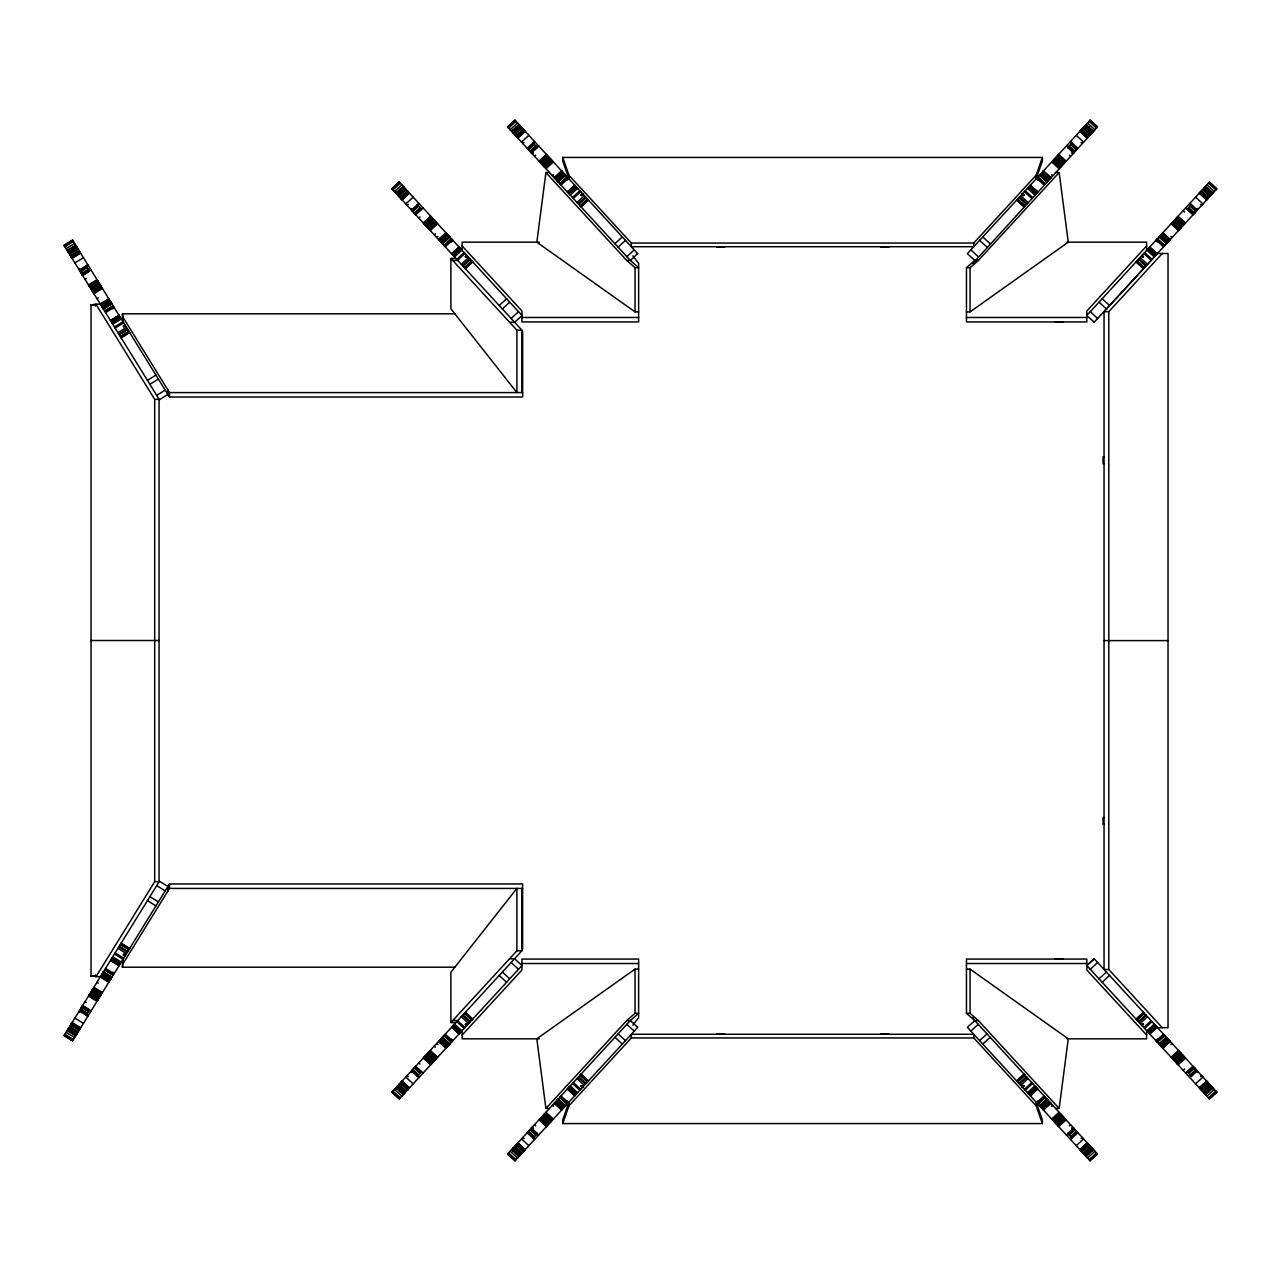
<?xml version="1.0" encoding="UTF-8"?>
<svg xmlns="http://www.w3.org/2000/svg" width="1281" height="1281" viewBox="0 0 1281 1281"><rect width="100%" height="100%" fill="white"/><g stroke="black" fill="none" stroke-linecap="round" stroke-linejoin="round"><path stroke-width="1.5" d="M549.501 172.551L545.914 172.551L536.835 242.173L635.056 311.891L638.627 311.891M1055.592 1108.449L1059.163 1108.449L1068.258 1038.827L970.037 969.109L966.466 969.109M455.043 967.187L122.432 967.187L123.168 958.989M562.711 1123.581L568.94 1105.791L568.94 1102.124L562.711 1119.914L562.711 1123.581L1042.366 1123.581L1042.366 1119.914L1036.153 1102.124L1036.153 1105.791L1042.366 1123.581M1042.366 157.419L1042.366 161.086L1036.153 178.876L1036.153 175.209L1042.366 157.419L562.727 157.419L562.727 161.086L568.94 178.876L568.94 175.209L562.727 157.419M79.246 1012.55L81.183 1007.891L82.641 1008.579L81.215 1007.827M95.915 976.843L154.681 881.68L154.681 399.336L95.915 304.173L91.015 304.894L91.015 976.106L100.302 976.843M522.616 949.189L522.616 883.97L169.492 883.97L72.585 1040.893L64.05 1035.624L159.404 881.232L167.939 886.484M68.501 1031.461L69.959 1029.123M72.601 1033.991L73.818 1032.038M86.099 1015.176L89.462 1009.732L82.592 1005.601M118.3 963.04L111.495 958.796L120.126 963.904M123.168 963.44L169.492 888.422L169.492 883.97M411.089 1072.485L413.875 1068.274M1075.496 150.902L1077.353 148.1M527.74 1132.9L529.597 1130.098M1197.671 208.515L1194.885 212.726L1193.668 211.685L1194.837 212.79M972.727 263.486L1097.561 126.915L1090.179 120.126L967.347 253.702L974.809 260.395L978.396 260.395L1059.163 172.551L1068.258 242.173L970.037 311.891L966.466 311.891M632.878 1025.184L638.627 1017.61L638.627 959.069L521.943 959.069L521.943 970.021L462.153 1035.032M568.94 175.209L631.325 243.054L631.325 246.721L973.768 246.721L973.768 243.054L1036.153 175.209M1030.516 187.971L1036.441 193.383M1067.697 147.539L1072.037 142.815M1087.297 128.596L1088.85 126.899M1090.531 132.183L1092.405 130.15M1146.607 245.968L1086.832 310.979L1086.832 321.931L966.466 321.931L966.466 267.713L974.809 260.395M1149.906 249.795L1155.83 255.207L1148.481 248.386M1150.658 248.978L1154.197 252.245M1191.426 204.64L1187.087 209.347L1193.075 214.696M1206.686 190.421L1208.239 188.723M1209.921 194.007L1211.794 191.974M1094.118 322.316L1216.95 188.739L1209.504 182.03L1086.736 315.526L1094.198 322.22M1162.283 1027.698L1108.802 969.525L1104.046 969.525L1104.046 311.667L1157.528 253.494L1168.032 253.494L1168.032 1027.698L1157.528 1027.698M450.896 1022.574L516.884 950.79L516.884 888.422L450.896 972.215L450.896 1022.574L455.908 1022.574M1108.802 969.525L1108.802 311.667L1162.283 253.494M521.895 888.422L521.895 950.79L391.81 1092.261L399.192 1099.05L522.024 965.474L514.562 958.78L509.55 958.78M396.982 1089.026L400.953 1084.703M400.521 1092.277L402.074 1090.579M417.334 1076.36L421.673 1071.653M458.806 1031.253L452.93 1025.793L460.279 1032.614L453.074 1025.649M638.627 969.109L635.04 969.109L536.819 1038.827L545.914 1108.449L626.697 1020.605L635.04 1013.287L638.627 1013.287L630.268 1020.605L507.532 1154.085L514.978 1160.794M512.688 1150.85L514.562 1148.817M516.227 1154.101L517.796 1152.404M533.056 1138.185L537.38 1133.461M574.529 1093.077L568.652 1087.617L576.002 1094.438L568.78 1087.473M514.914 1160.874L637.746 1027.298L630.268 1020.605L626.697 1020.605M568.94 1105.791L631.325 1037.946L631.325 1034.279L973.768 1034.279L973.768 1037.946L1036.153 1105.791M415.172 214.135L421.033 208.659M530.878 152.311L536.739 146.835L531.007 152.439M461.288 264.286L468.622 257.449M577.01 202.462L584.328 195.625M1020.749 1085.375L1028.083 1078.538M1140.138 1023.551L1147.472 1016.714M1074.199 1128.689L1068.338 1134.165L1073.062 1129.826M1187.455 1072.037L1193.636 1066.929M415.701 214.696L421.593 209.267M531.407 152.887L537.299 147.443M1067.778 1133.557L1073.67 1128.113M1193.059 1066.304L1187.167 1071.733L1191.426 1076.36M521.911 392.578L521.911 330.21L391.81 188.739L399.192 181.95L522.04 315.526L514.658 322.316L509.55 322.22M391.89 188.819L399.272 182.03M392.098 189.044L399.48 182.254L392.21 189.172M392.386 189.364L399.768 182.575M392.899 189.908L400.28 183.119M394.436 191.59L401.818 184.8M395.797 193.063L403.179 186.273M396.614 193.959L403.995 187.17M396.886 194.248L404.204 187.394M397.03 194.408L404.444 187.65M397.254 194.648L404.636 187.859L397.334 194.744M397.895 195.336L405.292 188.579M398.695 196.217L399.88 195.128M398.935 196.489L406.317 189.7M399.096 196.65L400.28 195.561M399.32 196.89L400.505 195.817M400.072 197.722L407.454 190.933M406.413 192.758L407.886 191.397M400.633 198.331L408.015 191.542M400.825 198.523L402.01 197.45M401.113 198.843L408.527 192.102M401.337 199.083L408.703 192.294M401.914 199.708L409.167 192.807M402.186 199.996L409.552 193.223M405.773 203.919L413.155 197.13M407.134 205.392L408.319 204.303M411.441 210.068L418.823 203.295M412.21 210.917L418.118 205.488M412.386 211.109L418.295 205.681M412.834 211.589L418.711 206.129M545.914 172.551L626.697 260.395L635.056 267.713L638.627 267.713L630.284 260.395L507.532 126.915L514.914 120.126L637.746 253.702M507.612 126.995L514.978 120.206M507.82 127.219L515.314 120.558M508.109 127.54L515.49 120.75M508.365 127.828L510.831 125.554M508.605 128.084L515.987 121.295M415.412 214.391L421.305 208.963M415.604 214.6L422.97 207.81M510.158 129.765L517.54 122.976M511.519 131.238L518.885 124.449M418.791 218.058L419.976 216.985M512.336 132.135L519.718 125.346M512.544 132.359L519.926 125.57M512.752 132.583L520.118 125.794M513.601 133.512L521.015 126.755M514.658 134.665L522.04 127.876M514.818 134.825L515.987 133.752M515.795 135.898L523.176 129.109M516.355 136.507L523.737 129.717M423.29 222.958L430.656 216.169M516.835 137.035L524.249 130.278M517.044 137.259L524.425 130.47M423.739 223.454L431.121 216.665M424.011 223.743L427.71 220.348M517.508 137.756L524.97 131.062M424.459 224.239L431.841 217.45M517.892 138.188L525.274 131.399M424.587 224.367L431.969 217.594M424.844 224.655L426.029 223.567M425.324 225.184L432.706 218.394M426.061 225.984L433.442 219.195M426.605 226.561L433.987 219.772M427.422 227.458L434.803 220.668M427.886 227.97L435.268 221.181M428.078 228.162L435.46 221.389M521.495 142.095L528.877 135.306M428.19 228.29L435.652 221.597M428.735 228.883L436.116 222.093M522.84 143.568L524.025 142.479M429.743 229.988L437.125 223.198M430.288 230.564L437.654 223.775M527.148 148.244L534.529 141.47M434.243 234.871L435.428 233.782M527.932 149.092L533.825 143.664M528.108 149.285L534.001 143.856M528.557 149.765L534.449 144.337M436.693 237.545L437.878 236.457M532.015 151.174L536.739 146.835L530.975 152.407M531.119 152.567L537.027 147.139M531.311 152.759L538.693 145.986M438.502 239.499L445.868 232.71M438.694 239.707L446.092 232.95M446.332 233.222L438.887 239.931L445.164 234.407M532.32 153.864L533.504 152.775M439.223 240.284L446.605 233.51M439.863 240.988L447.245 234.199M440.04 241.164L447.405 234.391M440.76 241.949L448.126 235.16M534.497 156.25L535.682 155.161M441.24 242.477L448.558 235.64M441.721 243.006L449.119 236.232M442.057 243.374L449.439 236.585M442.185 243.518L449.567 236.729M442.361 243.694L449.791 236.985M442.521 243.87L449.887 237.081M443.995 245.472L451.376 238.698M444.283 245.792L451.665 239.003M445.276 246.865L452.657 240.091M538.997 161.134L546.379 154.344M451.536 241.837L453.01 240.476M543.144 158.236L546.827 154.841M546.987 155.001L539.621 161.806M540.182 162.415L547.547 155.625L540.31 162.543M540.566 162.831L541.751 161.742M541.046 163.36L548.428 156.57M541.783 164.16L549.165 157.371M542.311 164.737L549.693 157.963M543.144 165.633L550.526 158.86M543.608 166.146L550.99 159.356M543.881 166.434L551.166 159.565M543.993 166.562L551.374 159.773M544.441 167.058L551.823 160.269M451.601 253.75L458.966 246.961M451.809 253.974L459.19 247.185M545.466 168.163L552.848 161.374M452.001 254.198L459.527 247.569L452.209 254.407M545.994 168.74L553.376 161.95M453.074 255.351L460.295 248.386M459.126 250.083L460.52 248.642M460.76 248.898L453.362 255.672L459.271 250.243M454.531 256.921L461.897 250.147M456.757 259.354L464.138 252.565M457.605 260.267L464.987 253.494M552.415 175.721L553.584 174.632M465.211 256.696L466.684 255.351M465.403 256.905L466.876 255.543M465.579 257.097L467.149 255.848M465.82 257.369L467.309 256.008L465.9 257.449M554.209 177.675L561.59 170.885M554.401 177.883L561.815 171.126M554.609 178.107L561.927 171.254M555.954 177.098L562.103 171.446M555.041 178.587L562.327 171.686M555.586 179.164L562.951 172.375M555.746 179.34L563.128 172.567M462.409 265.503L469.791 258.714M556.466 180.125L563.848 173.351M463.033 266.192L470.415 259.403M564.248 173.784L556.883 180.573L564.329 173.864M557.427 181.181L564.825 174.408M557.779 181.55L565.145 174.76M464.379 267.649L471.76 260.86M557.908 181.694L565.289 174.905M464.571 267.857L471.952 261.068M558.02 181.822L565.513 175.161M558.228 182.046L565.61 175.257M465.147 268.482L472.529 261.692M465.387 268.738L472.753 261.948M559.717 183.663L567.099 176.874M560.005 183.968L567.387 177.194M560.998 185.056L568.38 178.267M567.259 180.013L568.732 178.651M567.307 191.926L574.689 185.137M567.355 191.974L574.897 185.361M567.723 192.374L575.249 185.745L567.899 192.566M576.002 186.562L568.62 193.351L574.529 187.923M574.833 188.259L576.242 186.818M569.004 193.767L576.45 187.058M570.237 195.112L577.619 188.323M572.463 197.53L579.845 190.741M573.312 198.459L580.693 191.67M580.934 194.872L582.407 193.527M581.11 195.08L582.583 193.719M581.302 195.288L582.855 194.023M581.542 195.545L583.015 194.184M581.606 195.625L583.079 194.264M578.131 203.679L585.513 196.906M578.756 204.368L586.138 197.578M580.101 205.825L587.483 199.035M580.277 206.033L587.659 199.244M580.869 206.657L588.251 199.884M581.094 206.914L588.475 200.124M499.206 305.535L506.587 298.745M502.36 308.961L509.742 302.172M511.135 318.489L518.517 311.699M614.928 243.71L622.31 236.921M618.082 247.137L625.464 240.348M626.857 256.664L634.223 249.891M637.65 253.606L630.364 260.491L626.697 260.395M1059.163 1108.449L978.396 1020.605L974.809 1020.605L967.347 1027.298L1090.179 1160.874M970.854 1031.109L978.236 1024.336M979.629 1040.652L987.01 1033.863M982.783 1044.079L990.165 1037.29M1086.816 965.57L1094.198 958.78L1216.95 1092.261L1209.568 1099.05L1086.736 965.474L1094.198 958.78M1090.243 969.301L1097.625 962.511M1099.018 978.828L1106.4 972.039M1102.172 982.255L1109.554 975.465M1016.618 1080.876L1023.999 1074.086M1016.842 1081.116L1024.224 1074.343M1017.418 1081.756L1024.8 1074.967M1017.61 1081.965L1024.992 1075.175M1018.955 1083.422L1026.337 1076.632M1019.58 1084.094L1026.962 1077.321M1022.078 1086.816L1023.487 1085.375M1022.318 1087.073L1023.711 1085.615M1022.494 1087.281L1023.967 1085.92M1022.686 1087.473L1024.159 1086.128M1024.4 1089.33L1031.765 1082.541M1025.232 1090.259L1032.614 1083.47M1027.474 1092.677L1034.84 1085.888M1028.595 1093.91L1035.977 1087.121M1028.691 1094.006L1036.073 1087.233M1028.931 1094.262L1036.329 1087.505M1029.075 1094.438L1036.457 1087.649L1030.565 1093.077M1029.7 1095.111L1037.082 1088.322M1029.796 1095.223L1037.178 1088.434M1029.988 1095.415L1037.37 1088.626M1030.18 1095.639L1037.562 1088.85M1030.404 1095.863L1037.722 1089.026M1036.361 1102.349L1037.834 1100.987M1036.713 1102.733L1044.095 1095.944M1037.706 1103.806L1045.088 1097.032M1037.994 1104.126L1045.376 1097.337M1039.483 1105.743L1046.865 1098.954M1039.692 1105.967L1046.961 1099.066M1039.804 1106.095L1047.185 1099.306M1039.932 1106.24L1047.314 1099.45M1040.252 1106.592L1047.65 1099.819M1040.428 1106.768L1047.874 1100.059M1136.007 1019.052L1143.389 1012.262M1040.764 1107.136L1048.13 1100.347M1136.231 1019.308L1143.613 1012.518M1040.812 1107.184L1048.21 1100.427M1041.245 1107.649L1048.627 1100.875M1136.807 1019.932L1144.189 1013.143M1137 1020.14L1144.381 1013.351M1049.331 1101.66L1041.965 1108.433L1049.507 1101.836M1042.766 1109.314L1050.036 1102.413M1138.345 1021.598L1145.726 1014.808M1042.99 1109.554L1050.42 1102.829M1043.166 1109.746L1050.66 1103.085M1138.969 1022.286L1146.351 1015.497M1043.503 1110.115L1050.884 1103.325M1051.493 1106.368L1052.678 1105.279M1141.467 1024.992L1142.876 1023.551M1141.883 1025.457L1143.373 1024.095M1142.076 1025.649L1143.549 1024.304M1143.789 1027.506L1151.155 1020.733M1144.638 1028.435L1152.003 1021.646M1146.863 1030.853L1154.245 1024.079M1051.717 1119.05L1059.083 1112.26M1052.245 1119.626L1059.627 1112.837M1147.984 1032.086L1155.366 1025.296M1148.096 1032.198L1155.462 1025.392L1149.489 1030.757M1148.32 1032.438L1155.718 1025.681M1148.417 1032.55L1155.846 1025.825L1149.954 1031.253M1053.27 1120.731L1060.636 1113.942M1149.089 1033.287L1156.471 1026.497L1149.201 1033.399M1053.719 1121.227L1061.1 1114.438M1053.831 1121.355L1061.18 1114.534M1149.377 1033.591L1156.759 1026.802M1054.103 1121.644L1061.485 1114.854M1149.569 1033.815L1156.951 1027.026M1149.794 1034.039L1157.111 1027.202M1054.567 1122.14L1061.949 1115.367M1055.384 1123.037L1062.766 1116.263M1055.928 1123.629L1063.31 1116.84M1056.665 1124.43L1064.047 1117.64M1063.342 1119.258L1064.527 1118.169M1057.53 1125.375L1064.783 1118.457M1058.106 1125.999L1060.444 1123.597M1058.25 1126.159L1061.949 1122.764M1058.714 1126.656L1066.096 1119.866M1155.75 1040.524L1157.223 1039.163M1156.102 1040.909L1163.484 1034.135M1157.095 1041.997L1164.477 1035.208M1157.383 1042.302L1164.765 1035.528M1069.411 1125.839L1070.58 1124.75M1158.873 1043.919L1166.254 1037.13M1159.193 1044.271L1166.463 1037.37M1159.321 1044.415L1166.703 1037.626M1159.657 1044.768L1167.039 1037.994M1159.881 1045.024L1167.263 1038.234M1160.154 1045.312L1167.583 1038.587M1160.634 1045.84L1168.016 1039.051M1071.589 1128.225L1072.773 1127.136M1161.355 1046.609L1168.736 1039.836M1161.435 1046.705L1168.896 1040.012M1066.4 1135.014L1073.766 1128.209M1068.066 1133.861L1074.102 1128.593M1169.425 1040.588L1162.043 1047.378L1169.537 1040.716M1169.809 1041.005L1162.443 1047.794L1169.985 1041.197M1162.7 1048.082L1170.049 1041.261M1162.892 1048.29L1170.274 1041.501M1070.628 1136.663L1076.536 1131.235M1170.882 1044.543L1172.067 1043.455M1071.076 1137.144L1076.985 1131.715M1071.252 1137.336L1077.161 1131.908M1070.548 1139.53L1077.929 1132.756M1081.052 1138.521L1082.237 1137.432M1171.106 1057.225L1178.488 1050.436M1171.619 1057.786L1179.016 1051.012M1076.216 1145.694L1083.598 1138.905M1172.659 1058.907L1180.025 1052.117M1173.108 1059.403L1180.49 1052.63L1173.22 1059.531M1173.492 1059.819L1180.874 1053.03M1173.956 1060.332L1181.338 1053.542M1174.789 1061.228L1182.155 1054.439M1079.819 1149.601L1087.201 1142.812M1175.318 1061.805L1182.699 1055.016M1080.091 1149.89L1087.489 1143.148M1080.203 1150.018L1087.585 1143.244M1080.668 1150.53L1088.049 1143.741M1176.054 1062.606L1183.436 1055.816M1080.844 1150.722L1088.258 1143.965M1182.731 1057.433L1183.916 1056.345M1081.356 1151.283L1088.738 1144.493M1176.791 1063.406L1184.204 1056.649M1176.919 1063.55L1184.301 1056.761M1081.917 1151.891L1089.298 1145.102M1177.367 1064.031L1179.833 1061.773M1183.644 1058.522L1177.495 1064.175L1184.861 1057.385M1177.639 1064.335L1185.021 1057.546M1178.104 1064.831L1185.485 1058.042M1089.09 1147.248L1090.275 1146.175M1083.053 1153.124L1090.435 1146.335M1084.11 1154.277L1091.46 1147.456M1084.703 1154.918L1092.117 1148.176M1084.959 1155.19L1092.341 1148.417M1085.199 1155.462L1092.549 1148.641M1085.375 1155.654L1092.757 1148.865M1086.192 1156.551L1093.574 1149.762M1087.553 1158.024L1094.935 1151.235M1183.116 1070.292L1184.589 1068.93M1089.106 1159.705L1096.472 1152.916M1094.262 1155.446L1096.712 1153.172M1089.603 1160.25L1096.984 1153.46M1089.779 1160.442L1097.273 1153.781M1090.099 1160.794L1097.561 1154.085L974.809 1020.605L966.466 1013.287L966.466 959.069L1086.816 959.069L1086.816 970.021L1146.607 1035.032M1185.79 1073.19L1193.155 1066.4M1194.821 1068.21L1193.652 1069.299L1194.885 1068.274L1197.671 1072.485M1190.017 1074.839L1195.926 1069.411M1190.465 1075.319L1196.374 1069.891M1190.641 1075.512L1196.55 1070.083M1189.953 1077.705L1197.319 1070.932M1200.457 1076.697L1201.626 1075.608M1195.605 1083.87L1202.987 1077.081M1199.208 1087.777L1206.59 1081.004M1206.846 1081.292L1199.48 1088.081L1206.974 1081.42M1200.057 1088.706L1207.439 1081.917M1200.233 1088.898L1207.647 1082.157M1206.75 1083.55L1207.935 1082.477M1200.745 1089.458L1208.127 1082.669M1201.306 1090.067L1208.688 1083.278M1207.807 1084.703L1208.992 1083.614M1208.255 1085.183L1209.44 1084.11M1208.479 1085.439L1209.664 1084.35L1202.443 1091.3M1208.88 1085.872L1210.065 1084.783M1203.724 1092.709L1206.19 1090.435M1204.124 1093.141L1211.474 1086.32M1204.348 1093.382L1211.698 1086.56M1204.492 1093.526L1211.874 1086.752M1204.556 1093.606L1211.97 1086.864M1204.764 1093.83L1212.146 1087.041M1205.581 1094.727L1212.963 1087.937M1206.942 1096.2L1214.324 1089.41M1208.495 1097.881L1215.861 1091.092M1208.992 1098.425L1216.374 1091.636M1209.168 1098.618L1216.55 1091.828M1209.28 1098.746L1216.662 1091.956M414.179 213.062L420.104 207.65M529.902 151.238L535.826 145.826M1058.074 1125.967L1065.472 1119.194M1069.267 1135.174L1075.191 1129.762M1188.656 1073.35L1194.581 1067.938M452.93 255.207L458.806 249.747M1187.567 1072.165L1193.492 1066.769M571.422 191.654L574.993 188.435M1030.1 1092.565L1033.655 1089.346M966.466 267.713L970.037 267.713L978.396 260.395M117.996 332.708L126.483 327.376M82.256 274.855L88.981 270.467M82.592 275.399L89.414 271.172L86.115 265.824M167.875 389.936L167.875 394.388L159.42 399.768L64.05 245.376L72.585 240.107L169.492 397.03L522.632 397.03L522.632 331.811M64.114 245.472L72.633 240.204M64.274 245.728L72.793 240.46M64.354 245.872L72.889 240.604M64.498 246.096L73.033 240.828M64.707 246.432L67.541 244.671M64.899 246.737L73.417 241.469M66.084 248.674L74.618 243.406M67.14 250.371L75.675 245.119M67.781 251.412L76.316 246.144M67.941 251.668L76.476 246.4M76.636 246.673L68.101 251.925L76.652 246.705M68.309 252.245L76.796 246.945M68.582 252.709L71.448 250.98M68.79 253.046L77.292 247.745M69.59 254.327L78.109 249.058M69.879 254.807L71.24 253.974M70.231 255.383L71.592 254.535M70.471 255.752L78.99 250.484M70.903 256.456L79.438 251.204M71.047 256.696L72.409 255.848M71.304 257.113L79.806 251.797M71.432 257.337L79.966 252.069M71.8 257.913L80.399 252.757M72.104 258.394L80.623 253.126M74.89 262.925L83.425 257.657M79.294 270.035L87.813 264.767M79.886 271.012L86.708 266.8M80.03 271.236L86.852 267.024M80.367 271.796L87.172 267.553M81.231 273.173L82.608 272.373L81.183 273.109L79.246 268.45M81.984 274.406L88.805 270.195L81.952 274.358M82.144 274.662L88.965 270.451M82.368 275.031L89.19 270.819M82.512 275.255L91.031 269.987M84.994 279.274L86.355 278.441M88.485 284.926L97.004 279.658M88.837 285.503L97.372 280.235M89.046 285.839L93.321 283.213M89.27 286.191L92.104 284.43M89.398 286.4L97.916 281.131M89.494 286.56L98.029 281.308M90.07 287.504L98.605 282.236M90.647 288.433L99.165 283.165M91.063 289.106L99.582 283.838M91.704 290.13L100.222 284.862M92.056 290.723L100.591 285.455M100.735 285.695L92.2 290.963L100.895 285.935M92.712 291.78L101.247 286.512M93.497 293.061L102.032 287.793M93.913 293.717L102.448 288.465M96.988 298.697L98.349 297.849M100.286 304.045L108.821 298.777M108.965 299.033L100.51 304.398L109.173 299.37M100.687 304.702L109.221 299.434M100.943 305.102L109.381 299.706M101.359 305.775L109.878 300.507M101.423 305.871L110.022 300.715M102.048 306.88L110.566 301.611M102.384 307.424L110.951 302.22M102.624 307.824L111.207 302.636M102.8 308.097L111.335 302.86M103.056 308.529L111.687 303.421M103.249 308.833L111.815 303.645M103.345 308.977L111.943 303.837M104.562 310.963L113.096 305.695M104.786 311.331L113.32 306.063M105.554 312.58L114.089 307.312M112.648 308.801L114.361 307.76M110.454 320.522L118.989 315.254M110.502 320.57L119.021 315.302M110.63 320.778L119.149 315.51M111.607 322.364L120.142 317.096L111.591 322.332L118.348 318.024M111.863 322.78L120.318 317.4M112.728 324.189L121.263 318.937M114.473 326.991L122.992 321.739M115.13 328.064L123.649 322.796M123.264 325.998L124.978 324.942M123.408 326.223L125.122 325.182M123.552 326.463L125.266 325.406L123.745 326.767M123.793 326.847L125.506 325.806M118.861 334.117L127.379 328.849M119.341 334.901L127.876 329.633M120.382 336.583L128.917 331.315M120.526 336.823L129.061 331.555M120.99 337.56L129.509 332.291M121.167 337.848L129.685 332.58M147.427 380.361L155.962 375.109M149.877 384.332L158.412 379.064M156.682 395.349L165.217 390.081M81.424 273.494L88.261 269.298M111.815 322.7L118.669 318.537M1055.592 172.551L1059.163 172.551M539.381 242.173L462.153 242.173L462.153 250.419M1067.105 242.173L1146.607 242.173L1146.607 250.419M631.325 243.054L973.768 243.054M716.655 247.025L724.694 247.025M880.896 247.025L888.934 247.025M450.896 258.426L516.9 330.21L516.9 392.578L450.896 308.785L450.896 258.426L455.908 258.426M452.769 260.475L457.781 260.475M95.915 304.173L100.302 304.173M91.015 304.894L95.418 304.894L95.418 306.031M1104.046 311.667L1108.802 311.667M122.432 318.264L122.432 313.813L455.059 313.813M521.943 317.48L638.627 317.48M966.466 317.48L1086.832 317.48M1055.048 322.22L1063.086 322.22M516.9 330.21L521.911 330.21M122.432 313.813L123.168 317.56L169.492 392.578L522.632 392.578M154.681 399.336L159.068 399.336L159.068 881.68L154.681 881.68M1104.078 456.869L1103.037 456.869L1103.037 463.562L1104.078 463.562M91.015 640.5L159.068 640.5M1104.046 640.596L1168.032 640.596M1104.078 817.63L1103.037 817.63L1103.037 824.307L1104.078 824.307M169.492 888.422L522.616 888.422M516.884 950.79L521.895 950.79M1055.048 958.78L1063.086 958.78M521.943 963.52L638.627 963.52M966.466 963.52L1086.816 963.52M91.015 976.106L95.418 976.106L95.418 974.985M966.466 1013.287L970.037 1013.287L978.396 1020.605M452.769 1020.525L457.781 1020.525M716.639 1033.975L724.694 1033.975M880.896 1033.975L888.934 1033.975M631.325 1037.946L973.768 1037.946M539.381 1038.827L462.153 1038.827L462.153 1030.581M1067.105 1038.827L1146.607 1038.827L1146.607 1030.581M545.914 1108.449L549.501 1108.449M111.815 958.3L118.669 962.463M82.256 1006.145L88.965 1010.533M81.424 1007.507L88.261 1011.702M81.952 1006.642L88.773 1010.837L81.984 1006.594M156.682 885.651L165.201 890.919M149.877 896.668L158.396 901.936M147.427 900.639L155.946 905.891M121.151 943.152L129.685 948.42M120.974 943.44L129.509 948.709M120.526 944.177L129.061 949.445M120.382 944.417L128.917 949.685M119.341 946.099L127.876 951.367M118.861 946.883L127.379 952.151M123.793 954.153L125.506 955.194M123.745 954.233L125.458 955.29M123.617 954.425L125.266 955.594M123.408 954.777L125.122 955.818M123.264 955.002L124.978 956.058M115.114 952.936L123.649 958.204M114.457 954.009L122.992 959.261M112.728 956.811L121.263 962.063M111.863 958.22L120.318 963.6M111.783 958.348L120.254 963.712M111.479 958.828L120.014 964.097M110.999 959.613L119.533 964.881L110.919 959.741M110.774 959.965L119.309 965.233M110.63 960.222L119.149 965.49M110.502 960.43L118.989 965.746M112.648 972.199L114.361 973.24M105.554 968.42L114.089 973.688M104.786 969.669L113.304 974.937M104.562 970.037L113.08 975.305M103.409 971.895L111.943 977.163M103.249 972.167L111.815 977.355M103.153 972.311L111.687 977.579M103.056 972.471L111.575 977.739M102.8 972.871L111.159 978.444M102.416 973.512L110.951 978.78M102.368 973.576L110.887 978.86M102.048 974.12L110.566 979.389M101.423 975.129L110.006 980.285M101.359 975.225L109.878 980.493M100.943 975.898L109.381 981.294M109.221 981.566L100.575 976.49L108.965 981.967M100.286 976.955L108.821 982.223M96.988 982.303L98.349 983.151M93.913 987.283L102.448 992.535M93.497 987.939L102.032 993.207M92.712 989.22L101.231 994.488M92.36 989.797L100.879 995.065M92.28 989.909L100.799 995.209M92.056 990.277L100.591 995.545M91.688 990.87L100.222 996.138M91.047 991.894L99.582 997.162M90.647 992.567L99.165 997.835M90.07 993.496L98.605 998.764M89.494 994.44L98.013 999.692M89.398 994.6L97.916 999.869M89.254 994.809L92.104 996.57M88.837 995.497L97.356 1000.765M88.485 996.074L97.004 1001.342M84.994 1001.726L86.355 1002.559M82.512 1005.745L91.031 1011.013M82.368 1005.969L89.19 1010.181M82.144 1006.338L88.965 1010.549M80.367 1009.204L87.188 1013.415L80.351 1009.236M80.014 1009.764L86.836 1013.976M79.886 1009.988L86.708 1014.2M79.278 1010.965L87.813 1016.233M74.89 1018.075L83.409 1023.343M72.088 1022.606L80.623 1027.874M80.383 1028.243L71.88 1022.943L80.319 1028.355M71.432 1023.663L79.966 1028.931M71.304 1023.887L79.806 1029.203M71.047 1024.304L72.409 1025.152M70.903 1024.544L79.422 1029.796M70.471 1025.248L78.99 1030.516M70.231 1025.617L71.592 1026.465M69.879 1026.193L71.24 1027.026M69.574 1026.673L78.109 1031.942M68.79 1027.954L77.292 1033.255M71.56 1029.812L68.694 1028.099L71.432 1030.036M68.341 1028.691L69.702 1029.524M68.293 1028.755L76.796 1034.055M68.101 1029.075L76.636 1034.327M67.941 1029.332L76.524 1034.52M67.781 1029.588L76.316 1034.856M67.14 1030.629L75.675 1035.881M66.084 1032.326L74.618 1037.594M64.883 1034.263L73.417 1039.532M64.707 1034.568L67.541 1036.329M64.498 1034.904L73.017 1040.172M64.354 1035.128L72.793 1040.54M64.114 1035.528L72.633 1040.796M117.98 948.292L126.467 953.624M1149.489 250.243L1155.43 255.64L1148.08 248.818M1030.1 188.435L1033.671 191.654M571.422 1089.346L574.993 1092.565M459.271 1030.757L453.33 1025.36L460.6 1032.278M1188.656 207.65L1194.581 213.062M1193.508 214.231L1187.727 208.659M1069.267 145.826L1075.191 151.238M1074.119 152.407L1068.066 147.139M530.975 1128.593L536.899 1133.989L532.015 1129.826M529.902 1129.762L535.826 1135.174M414.179 1067.938L420.104 1073.35M1184.861 223.615L1177.479 216.857L1183.644 222.478M1065.472 161.806L1058.074 155.033L1060.444 157.403M539.605 1119.194L547.003 1125.967L544.521 1123.725M423.899 1057.385L431.297 1064.143L424.011 1057.257M1209.296 182.254L1216.55 189.172M1208.992 182.575L1216.374 189.364M1208.495 183.119L1215.877 189.908M1206.942 184.8L1214.324 191.59M1205.597 186.273L1212.963 193.063M1204.764 187.17L1212.146 193.959M1204.492 187.474L1211.97 194.136M1204.364 187.618L1211.73 194.408M1204.092 187.907L1211.522 194.648M1210.241 193.655L1211.426 194.744M1203.74 188.291L1206.19 190.565M1203.5 188.547L1210.849 195.369M1208.896 195.128L1210.065 196.217M1202.443 189.7L1209.824 196.489L1208.479 195.561M1208.255 195.817L1209.44 196.89M1207.807 196.297L1208.992 197.386M1201.306 190.933L1208.688 197.722M1200.745 191.542L1208.127 198.331M1206.766 197.45L1207.935 198.523M1200.233 192.102L1207.647 198.843M1200.057 192.294L1207.439 199.083M1199.592 192.807L1206.974 199.58M1199.48 192.919L1206.894 199.676M1199.208 193.223L1206.59 199.996M1195.605 197.13L1202.987 203.919M1200.457 204.303L1201.626 205.392M1189.953 203.295L1197.335 210.068M1190.657 205.488L1196.55 210.917M1190.481 205.681L1196.374 211.109M1190.033 206.161L1195.926 211.589M1191.282 211.909L1193.652 214.071M1187.455 208.963L1193.364 214.391M1185.79 207.81L1193.171 214.584M1090.099 120.206L1097.481 126.995M1089.907 120.43L1097.273 127.219L1089.603 120.75M1094.262 125.554L1096.728 127.828M1089.106 121.295L1096.488 128.084M1183.132 210.708L1184.605 212.07M1087.553 122.976L1094.935 129.765M1086.192 124.449L1093.574 131.238M1085.375 125.346L1092.757 132.135M1085.199 125.538L1092.485 132.439M1084.975 125.794L1092.341 132.583M1084.11 126.723L1091.46 133.544M1083.053 127.876L1090.435 134.665M1089.09 133.752L1090.275 134.825M1178.104 216.169L1185.485 222.958M1177.655 216.665L1185.021 223.454M1081.917 129.109L1089.298 135.898M1081.356 129.717L1088.738 136.507M1176.935 217.45L1184.204 224.351M1182.731 223.567L1183.916 224.655M1080.876 130.246L1088.226 137.067M1080.668 130.47L1088.049 137.259M1176.054 218.394L1183.436 225.184M1080.123 131.062L1087.473 137.884M1079.819 131.399L1087.201 138.188M1175.318 219.195L1182.699 225.984M1174.789 219.772L1182.171 226.561M1173.956 220.668L1181.338 227.458M1173.492 221.181L1180.874 227.97M1173.316 221.389L1180.602 228.258M1173.108 221.597L1180.49 228.37M1172.659 222.093L1180.041 228.883M1076.216 135.306L1083.598 142.095M1171.635 223.198L1179.016 229.988M1171.106 223.775L1178.488 230.564M1081.068 142.479L1082.237 143.568M1070.564 141.47L1077.929 148.244M1071.268 143.664L1077.161 149.092M1071.092 143.856L1076.985 149.285M1170.898 236.457L1172.067 237.545M1070.628 144.337L1076.536 149.765M1162.892 232.71L1170.274 239.499M1169.937 239.851L1162.524 233.11L1169.825 239.995M1073.078 151.174L1068.354 146.835L1074.199 152.311M1169.553 240.284L1162.155 233.51L1169.441 240.412M1066.4 145.986L1073.766 152.791M1161.435 234.295L1168.896 240.988M1161.355 234.391L1168.736 241.164M1071.589 152.775L1072.773 153.864M1160.634 235.16L1168.016 241.949M1160.202 235.64L1167.599 242.397L1160.154 235.688M1159.881 235.976L1167.199 242.83M1159.657 236.232L1167.055 243.006M1159.337 236.585L1166.703 243.374M1166.575 243.518L1158.873 237.081M1069.411 155.161L1070.58 156.25M1157.383 238.698L1164.765 245.472M1157.095 239.003L1164.477 245.792M1156.102 240.091L1163.484 246.865M1155.75 240.476L1157.223 241.837M1058.714 154.344L1066.096 161.134M1058.25 154.841L1061.949 158.236M1058.106 155.001L1060.572 157.275M1057.546 155.625L1064.911 162.415M1057.401 155.77L1064.783 162.543M1063.342 161.742L1064.527 162.831M1056.665 156.57L1064.047 163.36M1055.928 157.371L1063.31 164.16M1055.4 157.963L1062.766 164.737M1054.567 158.86L1061.949 165.633M1149.746 247.009L1157.175 253.75M1054.103 159.356L1061.485 166.146M1149.585 247.185L1156.951 253.974M1053.911 159.565L1061.292 166.354M1149.377 247.409L1156.759 254.198M1053.719 159.773L1061.1 166.562M1149.201 247.601L1156.583 254.391L1149.105 247.713M1053.27 160.269L1060.652 167.058M1148.352 248.53L1155.702 255.351M1147.984 248.914L1155.366 255.704M1052.245 161.374L1059.627 168.163M1051.717 161.95L1059.099 168.74M1146.863 250.147L1154.245 256.921M1144.638 252.565L1152.019 259.354M1143.789 253.494L1151.171 260.267M1142.076 255.351L1143.549 256.696M1141.899 255.543L1143.373 256.905M1141.627 255.848L1143.18 257.097M1141.403 256.088L1142.94 257.369M1051.493 174.632L1052.678 175.721M1043.503 170.885L1050.884 177.675M1138.969 258.714L1146.351 265.503M1043.31 171.11L1050.66 177.915M1043.166 171.254L1050.484 178.107M1042.99 171.446L1049.139 177.098M1138.345 259.403L1145.726 266.192M1042.67 171.798L1050.148 178.475M1042.126 172.375L1049.507 179.164M1041.965 172.567L1049.427 179.26M1137 260.86L1144.381 267.649M1041.245 173.351L1048.627 180.125M1136.823 261.068L1144.189 267.857M1048.21 180.573L1040.829 173.784L1048.146 180.653M1136.231 261.692L1143.613 268.482M1136.007 261.948L1143.389 268.738M1040.268 174.408L1047.65 181.181M1039.932 174.76L1047.314 181.55M1039.804 174.905L1047.185 181.694M1039.692 175.033L1047.009 181.886M1039.483 175.257L1046.865 182.046M1037.994 176.874L1045.376 183.663M1037.706 177.194L1045.088 183.968M1036.713 178.267L1044.095 185.056M1036.361 178.651L1037.834 180.013M1030.404 185.137L1037.786 191.926L1030.196 185.361M1029.988 185.585L1037.37 192.374M1029.7 185.889L1037.178 192.566M1028.963 186.706L1036.313 193.527M1030.324 188.179L1028.771 186.898L1035.977 193.879M1027.474 188.323L1034.856 195.112M1025.248 190.741L1032.614 197.53M1024.4 191.67L1031.781 198.459M1022.686 193.527L1024.159 194.872M1022.51 193.719L1023.983 195.08M1022.238 194.023L1023.791 195.288M1022.078 194.184L1023.551 195.545M1022.014 194.264L1023.487 195.625M1019.58 196.906L1026.962 203.679M1018.955 197.578L1026.337 204.368M1017.61 199.035L1024.992 205.825M1017.434 199.244L1024.8 206.033M1016.842 199.884L1024.224 206.657M1016.618 200.124L1023.999 206.914M1102.172 298.745L1109.554 305.535M1099.018 302.172L1106.4 308.961M1090.259 311.699L1097.625 318.489M982.783 236.921L990.165 243.71M979.629 240.348L987.01 247.137M970.854 249.891L978.236 256.664M626.841 1024.336L634.223 1031.109M618.082 1033.863L625.464 1040.652M614.928 1037.29L622.31 1044.079M511.135 962.511L518.517 969.301M502.36 972.039L509.742 978.828M499.206 975.465L506.587 982.255M581.094 1074.086L588.475 1080.876M580.869 1074.343L588.235 1081.116M580.277 1074.967L587.659 1081.756M580.101 1075.175L587.467 1081.965M578.756 1076.632L586.122 1083.422M578.131 1077.321L585.497 1084.094M581.606 1085.375L583.015 1086.816M581.382 1085.615L582.775 1087.073M581.11 1085.92L582.583 1087.281M580.917 1086.128L582.407 1087.473M573.312 1082.541L580.693 1089.33M572.463 1083.47L579.845 1090.259M570.237 1085.888L577.619 1092.677M569.116 1087.121L576.45 1093.942M569.004 1087.233L576.242 1094.182M567.995 1088.322L575.377 1095.111M567.899 1088.434L575.297 1095.191M567.723 1088.626L575.105 1095.415M567.515 1088.85L574.897 1095.639M567.355 1089.026L574.689 1095.863M567.243 1100.987L568.716 1102.349M560.998 1095.944L568.364 1102.733M560.005 1097.032L567.371 1103.806M559.717 1097.337L567.083 1104.126M465.371 1012.262L472.753 1019.052M465.147 1012.518L472.529 1019.308M558.228 1098.954L565.61 1105.743M464.571 1013.143L471.952 1019.932M558.132 1099.066L565.449 1105.903M464.379 1013.351L471.76 1020.14M557.908 1099.306L565.289 1106.095M557.763 1099.45L565.145 1106.24M557.427 1099.819L564.825 1106.592M557.283 1099.995L564.601 1106.832M556.947 1100.347L564.329 1107.136M556.899 1100.395L564.248 1107.216M463.033 1014.808L470.415 1021.598M556.466 1100.875L563.848 1107.649M462.409 1015.497L469.791 1022.286M555.746 1101.66L563.128 1108.433L555.57 1101.836M562.423 1109.202L555.041 1102.413L562.311 1109.314M554.657 1102.829L562.103 1109.554M554.481 1103.021L561.927 1109.746M554.209 1103.325L561.59 1110.115M465.884 1023.551L467.293 1024.992M465.66 1023.807L467.053 1025.248M465.387 1024.095L466.876 1025.457M465.211 1024.304L466.684 1025.649M552.415 1105.279L553.584 1106.368M457.605 1020.733L464.971 1027.506M456.757 1021.646L464.122 1028.435M454.515 1024.079L461.897 1030.853M453.394 1025.296L460.776 1032.086M545.994 1112.26L553.376 1119.05M452.289 1026.497L459.671 1033.287M459.559 1033.399L452.193 1026.609L455.748 1029.844M452.001 1026.802L459.383 1033.591M545.466 1112.837L552.848 1119.626M451.809 1027.026L459.19 1033.815M451.649 1027.202L458.966 1034.039M544.441 1113.942L551.823 1120.731M543.977 1114.438L551.374 1121.227M543.785 1114.646L551.246 1121.355M543.608 1114.854L550.974 1121.644M543.144 1115.367L550.51 1122.14M542.311 1116.263L549.693 1123.037M541.783 1116.84L549.165 1123.629M541.046 1117.64L548.428 1124.43M540.566 1118.169L541.735 1119.258M540.294 1118.457L547.547 1125.375M543.144 1122.764L546.827 1126.159M451.536 1039.163L453.01 1040.524M538.997 1119.866L546.379 1126.656M445.276 1034.135L452.657 1040.909M444.283 1035.208L451.665 1041.997M443.995 1035.528L451.376 1042.302M442.505 1037.13L449.887 1043.919M442.409 1037.242L449.743 1044.079M442.185 1037.482L449.567 1044.271M442.057 1037.626L449.439 1044.415M441.737 1037.978L449.087 1044.784M441.497 1038.234L448.942 1044.944M448.606 1045.312L441.24 1038.523L448.558 1045.36M534.497 1124.75L535.682 1125.839M440.744 1039.051L448.126 1045.84M440.024 1039.836L447.405 1046.609L439.863 1040.012M439.223 1040.7L446.717 1047.378M439.223 1040.716L444.139 1045.232M438.951 1041.005L446.316 1047.794M438.71 1041.261L446.204 1047.922M532.32 1127.136L533.488 1128.225M438.486 1041.501L445.868 1048.29M531.311 1128.241L538.677 1135.014M531.119 1128.433L537.027 1133.861M531.007 1128.561L536.915 1133.989L530.878 1128.689M436.693 1043.455L437.878 1044.543M528.557 1131.235L534.449 1136.663M528.092 1131.715L534.001 1137.144M527.916 1131.908L533.825 1137.336M434.243 1046.129L435.412 1047.217M527.148 1132.756L534.529 1139.53M430.272 1050.436L437.654 1057.225M429.743 1051.012L437.141 1057.786M522.84 1137.432L524.025 1138.521M428.735 1052.117L436.1 1058.907M428.27 1052.63L435.652 1059.403M428.078 1052.838L435.556 1059.499M427.886 1053.03L435.268 1059.819M521.495 1138.905L528.861 1145.694M427.422 1053.542L434.803 1060.332M426.605 1054.439L433.971 1061.228M426.061 1055.016L433.442 1061.805M425.324 1055.816L432.706 1062.606M424.844 1056.345L426.029 1057.433M424.555 1056.649L431.969 1063.406M517.892 1142.812L525.274 1149.601M517.62 1143.116L524.97 1149.938M517.508 1143.244L524.89 1150.018M423.739 1057.546L431.121 1064.335M517.044 1143.741L524.425 1150.53M516.867 1143.933L524.217 1150.754M423.274 1058.042L430.656 1064.831M516.355 1144.493L523.737 1151.283M515.795 1145.102L523.176 1151.891M514.818 1146.175L515.987 1147.248M514.658 1146.335L522.04 1153.124M513.601 1147.488L520.999 1154.245M513.008 1148.144L520.342 1154.966M512.752 1148.417L520.15 1155.158M512.544 1148.641L519.878 1155.462M512.336 1148.865L519.702 1155.654M418.791 1062.942L419.96 1064.015M511.503 1149.762L518.885 1156.551M510.158 1151.235L517.524 1158.024M415.588 1066.416L422.97 1073.19M415.412 1066.609L421.305 1072.037M508.605 1152.916L515.987 1159.705M508.365 1153.172L510.831 1155.446M508.109 1153.46L515.474 1160.25M507.933 1153.653L515.186 1160.57M412.834 1069.411L418.711 1074.871M412.386 1069.891L418.295 1075.319M412.21 1070.083L418.118 1075.512M411.441 1070.932L418.807 1077.705M407.134 1075.608L408.303 1076.697M405.773 1077.081L413.155 1083.87M402.17 1081.004L409.552 1087.777M401.866 1081.324L409.279 1088.081M401.786 1081.42L409.167 1088.193M401.321 1081.917L408.703 1088.706M401.113 1082.157L408.527 1088.898M400.825 1082.477L402.01 1083.55M400.633 1082.669L408.015 1089.458M406.413 1088.242L407.886 1089.603M400.072 1083.278L407.454 1090.067M399.32 1084.11L400.505 1085.183M399.096 1084.35L400.28 1085.439M398.935 1084.511L406.317 1091.3M398.695 1084.783L399.88 1085.872M397.879 1085.664L405.292 1092.421M397.334 1086.256L398.519 1087.345M397.254 1086.352L404.668 1093.093M397.03 1086.592L404.444 1093.35M396.79 1086.864L404.204 1093.606M396.614 1087.041L403.995 1093.83M395.797 1087.937L403.179 1094.727M394.436 1089.41L401.818 1096.2M392.899 1091.092L400.264 1097.881M392.386 1091.636L399.768 1098.425M392.21 1091.828L399.48 1098.746M1067.778 147.443L1073.686 152.887M531.407 1128.113L537.299 1133.557M415.701 1066.304L421.593 1071.733M1140.154 257.449L1147.472 264.286M1020.749 195.625L1028.083 202.462M577.01 1078.538L584.328 1085.375M461.288 1016.714L468.622 1023.551M415.172 1066.865L421.033 1072.341M974.713 1020.509L972.727 1017.514M533.056 142.815L537.396 147.539M516.243 126.899L517.796 128.596M512.688 130.15L514.562 132.183M462.153 245.968L521.943 310.979L521.943 321.931L638.627 321.931L638.627 263.39L632.878 255.816M417.35 204.64L421.673 209.347M400.521 188.723L402.074 190.421M396.982 191.974L400.953 196.297M1209.921 1086.993L1211.778 1089.026M1206.686 1090.579L1208.239 1092.277M1090.531 1148.817L1092.389 1150.85M1087.297 1152.404L1088.85 1154.101M1067.697 1133.461L1072.037 1138.185M527.74 148.1L529.597 150.902M1075.496 1130.098L1077.353 1132.9M411.089 208.515L413.875 212.726M72.601 247.009L73.818 248.962M68.501 249.539L69.959 251.877M970.037 267.713L970.037 311.891M970.037 969.109L970.037 1013.287M635.056 267.713L635.056 311.891M635.04 969.109L635.04 1013.287M169.492 392.578L169.492 397.03M167.875 886.612L167.875 891.064M123.168 317.56L123.168 322.011M122.432 962.736L122.432 967.187M417.654 212.086L415.3 214.263L417.638 212.07M520.342 126.034L512.96 132.824L520.39 126.082M431.265 216.825L423.899 223.615L431.297 216.857M448.878 235.976L441.497 242.766L448.942 236.056M564.601 174.168L557.219 180.941L564.665 174.232M1143.1 1023.807L1141.611 1025.152L1143.18 1023.903M1210.849 1085.631L1203.467 1092.421L1210.881 1085.664M97.484 280.427L88.949 285.695L97.5 280.459M119.421 315.943L110.935 321.291L119.469 316.023M97.5 1000.541L88.949 995.305L97.484 1000.573M417.638 1068.93L415.268 1066.769L417.654 1068.914M1092.117 132.824L1084.751 126.034L1092.085 132.856M1047.874 180.941L1040.492 174.168L1047.81 181.005"/></g></svg>
